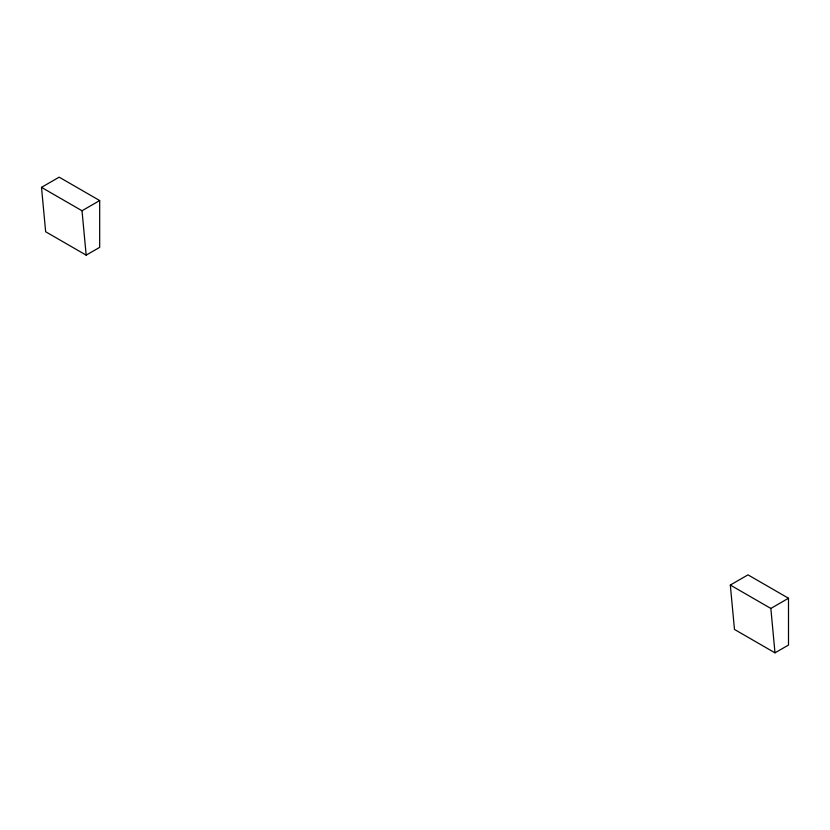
<?xml version="1.0" encoding="UTF-8"?>
<svg xmlns="http://www.w3.org/2000/svg" width="830" height="830" viewBox="0 0 830 830"><rect width="100%" height="100%" fill="white"/><g stroke="black" fill="none" stroke-linecap="round" stroke-linejoin="round"><path stroke-width="1.25" d="M41.5 187.362L59.158 177.163L99.683 200.559L99.683 247.35L86.175 255.142L45.66 231.757L41.5 187.362L82.014 210.758L86.175 255.142M82.014 210.758L99.683 200.559M730.317 585.046L747.986 574.858L788.5 598.243L788.5 645.035L774.992 652.837L734.477 629.441L730.317 585.046L770.842 608.442L774.992 652.837M770.842 608.442L788.5 598.243"/></g></svg>
